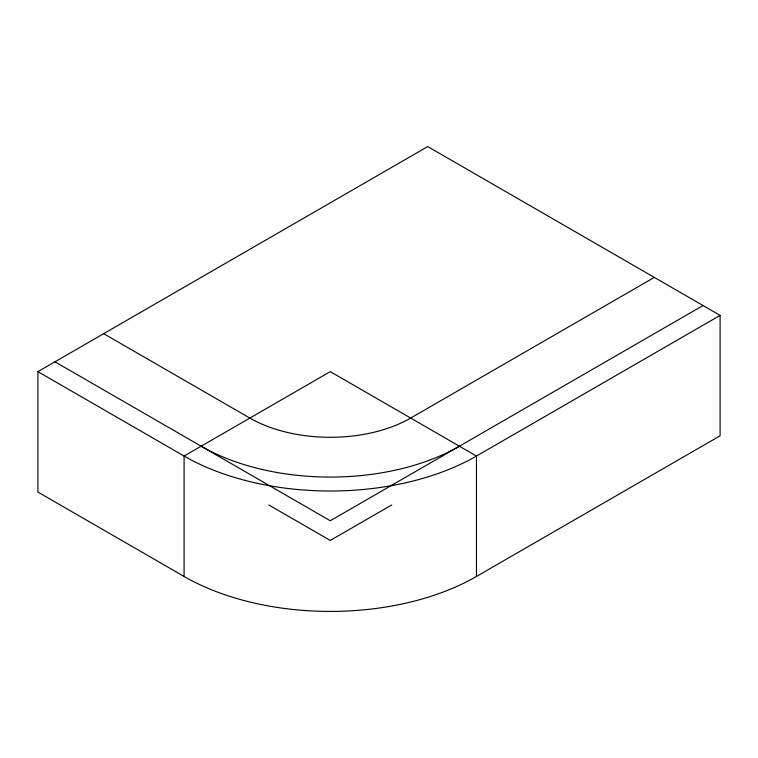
<?xml version="1.0" encoding="UTF-8"?>
<svg xmlns="http://www.w3.org/2000/svg" width="758" height="758" viewBox="0 0 758 758"><rect width="100%" height="100%" fill="white"/><g stroke="black" fill="none" stroke-linecap="round" stroke-linejoin="round"><path stroke-width="1.14" d="M37.9 371.647L427.73 146.578L720.1 315.385L720.1 435.793L476.46 576.459A206.735 119.357 0 0 1 184.09 576.459L37.9 492.056L37.9 371.647L184.09 456.051A206.735 119.357 0 0 0 476.46 456.051L720.1 315.385M654.315 277.4L410.675 418.065A113.709 65.643 0 0 1 249.865 418.065L103.685 333.672M703.045 305.531L330.27 520.755L54.955 361.803M391.715 504.97L330.27 540.445L268.863 504.989M476.46 576.459L476.46 456.051L330.27 371.647L184.09 456.051L184.09 576.459M459.405 446.197A182.621 105.438 0 0 1 201.145 446.197"/></g></svg>
